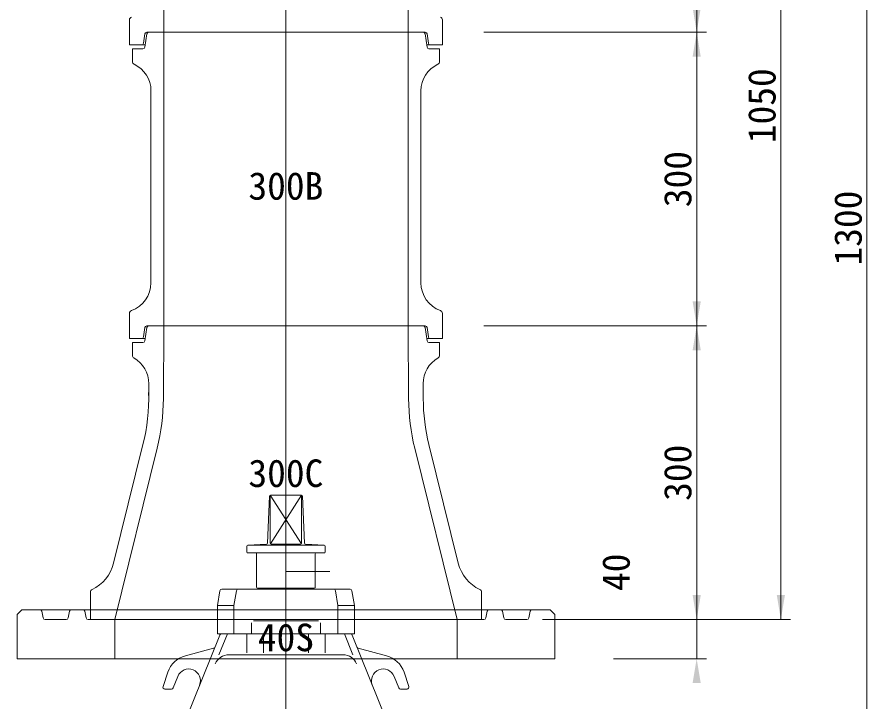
# Model space of a CAD drawing. Units: millimetres, scale not verified. Extents: x -6861 to 6861, y -5221 to 5221.
# Drawn here: x 2948 to 3817, y -452 to 248 of the extents above; entities that cross this region are included whole.
import ezdxf
from ezdxf.enums import TextEntityAlignment as Align

# ---------------------------------------------------------------- set-up
doc = ezdxf.new("R2010")
doc.units = ezdxf.units.MM
doc.header["$LTSCALE"] = 20
for name, color, linetype, lineweight in [('0-4_TEMP', 3, 'Continuous', 18), ('0-5_細線', 7, 'Continuous', 18), ('0-6_仕切弁', 7, 'Continuous', 18), ('0-7_寸法', 1, 'Continuous', 18)]:
    doc.layers.add(name, color=color, linetype=linetype, lineweight=lineweight)
doc.layers.add('0-8_注釈', color=1, linetype='Continuous')
doc.styles.add('ＭＳ ゴシック', font='')
doc.styles.get('ＭＳ ゴシック').set_extended_font_data('MS Gothic')

msp = doc.modelspace()

# ---------------------------------------------------------------- linework, layer by layer
at = {"layer": '0-4_TEMP'}
for p, q in [((3222.8, 382.35), (3222.8, 69.35)), ((3222.8, 332.35), (3222.8, 219.35)), ((3222.8, 232.35), (3222.8, 69.35)), ((3222.8, 232.35), (3222.8, -80.65)), ((3222.8, 86.16), (3222.8, -762.68)), ((3222.8, -27.15), (3222.8, -327.15)), ((3222.8, -215.65), (3222.8, -867.15))]:
    msp.add_line(p, q, dxfattribs=at)
at = {"layer": '0-5_細線'}
for p, q in [((3097.8, 332.35), (3097.8, 232.35)), ((3347.8, 332.35), (3347.8, 232.35)), ((3062.8, 232.35), (3062.8, 245.01)), ((3382.8, 245.01), (3382.8, 219.35)), ((3062.8, 219.35), (3062.8, 232.35)), ((3078.55, 230.62), (3077.21, 221.07)), ((3078.55, 217.06), (3080.55, 230.64)), ((3080.54, 232.35), (3222.8, 232.35)), ((3097.8, 232.35), (3097.8, -67.65)), ((3365.06, 232.35), (3222.8, 232.35)), ((3347.8, 232.35), (3347.8, -67.65)), ((3365.05, 230.64), (3367.05, 217.06)), ((3367.04, 230.62), (3368.38, 221.07)), ((3062.8, 219.35), (3078.5, 219.35)), ((3367.09, 219.35), (3382.8, 219.35)), ((3065.8, 202.32), (3065.8, 215.35)), ((3076.57, 215.35), (3065.8, 215.35)), ((3379.8, 215.35), (3369.02, 215.35)), ((3379.8, 215.35), (3379.8, 202.32)), ((3084.8, -23.74), (3084.8, 172.44)), ((3360.8, 172.44), (3360.8, -23.74)), ((3062.8, -80.65), (3062.8, -54.85)), ((3382.8, -54.85), (3382.8, -80.65)), ((3078.55, -69.38), (3077.21, -78.93)), ((3078.55, -82.94), (3080.55, -69.36)), ((3080.54, -67.65), (3222.8, -67.65)), ((3097.43, -141.99), (3097.8, -67.65)), ((3365.06, -67.65), (3222.8, -67.65)), ((3348.17, -141.99), (3347.8, -67.65)), ((3365.05, -69.36), (3367.05, -82.94)), ((3367.04, -69.38), (3368.38, -78.93)), ((3062.8, -80.65), (3078.89, -80.65)), ((3065.8, -84.65), (3076.57, -84.65)), ((3065.8, -84.65), (3065.8, -97.85)), ((3366.71, -80.65), (3382.8, -80.65)), ((3379.8, -84.65), (3369.02, -84.65)), ((3379.8, -84.65), (3379.8, -97.85)), ((3082.5, -126.7), (3082.43, -141.91)), ((3363.18, -141.95), (3363.1, -126.69)), ((3076.57, -188.96), (3046.56, -310.21)), ((3399.03, -310.21), (3368.97, -188.77)), ((3047.8, -367.65), (3091.13, -192.57)), ((3397.8, -367.65), (3354.46, -192.57)), ((3022.8, -339.62), (3022.8, -367.65)), ((3422.8, -339.62), (3422.8, -367.65)), ((2973.12, -359.26), (2974.48, -366.05)), ((3000.12, -366.05), (3001.48, -359.26)), ((3015.16, -357.65), (3430.44, -357.65)), ((3017.12, -359.26), (3018.48, -366.05)), ((3428.48, -359.26), (3427.12, -366.05)), ((3430.44, -357.65), (3492.8, -357.65)), ((3430.44, -357.65), (3442.16, -357.65)), ((3445.48, -366.05), (3444.12, -359.26)), ((3472.48, -359.26), (3471.12, -366.05)), ((3497.8, -362.65), (3492.8, -357.65)), ((3497.8, -362.65), (3497.8, -407.65)), ((2976.44, -367.65), (2998.16, -367.65)), ((3222.8, -367.65), (3020.44, -367.65)), ((3022.8, -367.65), (3422.8, -367.65)), ((3047.8, -407.65), (3047.8, -367.65)), ((3222.8, -367.65), (3425.16, -367.65)), ((3397.8, -407.65), (3397.8, -367.65)), ((3469.16, -367.65), (3447.44, -367.65)), ((2947.8, -407.65), (3497.8, -407.65))]:
    msp.add_line(p, q, dxfattribs=at)
for points in [[(2952.8, -357.65), (2947.8, -362.65), (2947.8, -407.65)], [(2952.8, -357.65), (3015.16, -357.65), (3003.44, -357.65)]]:
    msp.add_lwpolyline(points, dxfattribs=at)
for centre, radius, start, end in [((3065.8, 245.01), 3, 106.539, 180), ((3379.8, 245.01), 3, 0, 73.461), ((3080.54, 230.35), 2, 90, 172.001), ((3082.52, 230.35), 2, 90, 171.634), ((3363.07, 230.35), 2, 8.366, 90), ((3365.06, 230.35), 2, 7.999, 90), ((3075.23, 221.35), 2, 270, 352.001), ((3370.36, 221.35), 2, 187.999, 270), ((3076.57, 217.35), 2, 270, 351.633), ((3369.02, 217.35), 2, 188.367, 270), ((3068.8, 202.32), 3, 180, 244.897), ((3376.8, 202.32), 3, 295.103, 0), ((3054.8, 172.44), 30, 0, 64.897), ((3390.8, 172.44), 30, 115.103, 180), ((3054.8, -23.74), 30, 289.471, 0), ((3390.8, -23.74), 30, 180, 250.529), ((3065.8, -54.85), 3, 109.47, 179.998), ((3379.8, -54.85), 3, 0.002, 70.53), ((3080.54, -69.65), 2, 90, 172.001), ((3082.52, -69.65), 2, 90, 171.634), ((3363.07, -69.65), 2, 8.366, 90), ((3365.06, -69.65), 2, 7.999, 90), ((3075.23, -78.65), 2, 270, 352.001), ((3076.57, -82.65), 2, 270, 351.633), ((3369.02, -82.65), 2, 188.367, 270), ((3370.36, -78.65), 2, 187.999, 270), ((3068.8, -97.85), 3, 180, 240.41), ((3052.5, -126.55), 30, 359.713, 60.41), ((3393.1, -126.54), 30, 119.608, 180.287), ((3376.8, -97.85), 3, 299.608, 0), ((2882.43, -140.91), 200, 346.099, 1.51), ((2882.43, -140.91), 215, 346.099, 359.713), ((3563.17, -140.91), 215, 180.287, 193.901), ((3563.17, -140.95), 200, 180.287, 193.833), ((3007.73, -300.6), 40, 294.84, 346.099), ((3437.86, -300.6), 40, 193.901, 245.161), ((3025.8, -339.62), 3, 114.838, 179.998), ((3419.8, -339.62), 3, 0.002, 65.162), ((2971.16, -359.65), 2, 11.309, 90), ((3003.44, -359.65), 2, 90, 168.691), ((3015.16, -359.65), 2, 11.309, 90), ((3430.44, -359.65), 2, 90, 168.691), ((3442.16, -359.65), 2, 11.309, 90), ((3474.44, -359.65), 2, 90, 168.691), ((2976.44, -365.65), 2, 191.309, 270), ((2998.16, -365.65), 2, 270, 348.691), ((3020.44, -365.65), 2, 191.309, 270), ((3425.16, -365.65), 2, 270, 348.691), ((3447.44, -365.65), 2, 191.309, 270), ((3469.16, -365.65), 2, 270, 348.691)]:
    msp.add_arc(centre, radius, start, end, dxfattribs=at)
at = {"layer": '0-6_仕切弁'}
for p, q in [((3203.84, -289.75), (3206, -241.61)), ((3206.8, -240.68), (3238.57, -290.29)), ((3206.8, -289.65), (3206.8, -240.68)), ((3207, -240.65), (3238.59, -240.65)), ((3238.8, -240.68), (3207.03, -290.29)), ((3238.8, -289.65), (3238.8, -240.68)), ((3239.59, -241.61), (3241.76, -289.75)), ((3182.8, -298.65), (3182.8, -292.65)), ((3202.89, -290.7), (3183.75, -291.65)), ((3183.8, -291.65), (3261.8, -291.65)), ((3207.8, -290.65), (3237.8, -290.65)), ((3242.71, -290.7), (3261.85, -291.65)), ((3262.8, -292.65), (3262.8, -298.65)), ((3183.8, -299.65), (3261.8, -299.65)), ((3192.8, -300.65), (3192.8, -334.65)), ((3252.8, -300.65), (3252.8, -334.65)), ((3222.8, -318.65), (3267.8, -318.65)), ((3155.32, -338.32), (3152.82, -353.32)), ((3288.3, -336.65), (3157.3, -336.65)), ((3172.13, -338.32), (3169.63, -353.32)), ((3193.8, -335.65), (3251.8, -335.65)), ((3205.47, -336.65), (3206.05, -335.65)), ((3239.55, -335.65), (3240.12, -336.65)), ((3273.46, -338.32), (3275.96, -353.32)), ((3290.27, -338.32), (3292.77, -353.32)), ((3152.8, -353.49), (3169.6, -353.49)), ((3152.8, -382.15), (3152.8, -353.65)), ((3169.6, -382.15), (3169.6, -353.65)), ((3292.79, -353.49), (3275.99, -353.49)), ((3275.99, -382.15), (3275.99, -353.65)), ((3292.8, -382.15), (3292.8, -353.65)), ((3187.64, -371.15), (3187.64, -382.15)), ((3189.64, -369.15), (3255.95, -369.15)), ((3257.95, -371.15), (3257.95, -382.15)), ((3292.8, -382.15), (3152.8, -382.15)), ((3163.01, -382.15), (3154.33, -403.65)), ((3155.3, -382.15), (3155.3, -382.77)), ((3182.7, -382.15), (3182.7, -401.65)), ((3199.88, -382.15), (3199.88, -401.65)), ((3245.71, -382.15), (3245.71, -401.65)), ((3262.9, -382.15), (3262.9, -401.65)), ((3282.59, -382.15), (3291.26, -403.65)), ((3290.3, -382.15), (3290.3, -382.77)), ((3155.15, -383.51), (3111.45, -491.78)), ((3290.44, -383.51), (3334.14, -491.78)), ((3148.88, -396.91), (3119.99, -404.65)), ((3296.71, -396.91), (3325.6, -404.65)), ((3281.14, -403.65), (3164.45, -403.65)), ((3097.13, -436.01), (3102.11, -421.39)), ((3107.52, -437.4), (3112.24, -425.71)), ((3338.08, -437.4), (3333.36, -425.71)), ((3348.47, -436.01), (3343.49, -421.39)), ((3105.66, -438.65), (3099.02, -438.65)), ((3339.93, -438.65), (3346.57, -438.65))]:
    msp.add_line(p, q, dxfattribs=at)
for centre, radius, start, end in [((3207, -241.65), 1, 90, 177.423), ((3238.59, -241.65), 1, 2.577, 90), ((3183.8, -292.65), 1, 90, 180), ((3202.84, -289.7), 1, 272.859, 357.423), ((3207.8, -289.65), 1, 180, 270), ((3237.8, -289.65), 1, 270, 0), ((3242.75, -289.7), 1, 182.577, 267.141), ((3261.8, -292.65), 1, 0, 90), ((3183.8, -298.65), 1, 180, 270), ((3191.8, -300.65), 1, 0, 90), ((3253.8, -300.65), 1, 90, 180), ((3261.8, -298.65), 1, 270, 0), ((3157.3, -338.65), 2, 90, 170.538), ((3174.1, -338.65), 2, 90, 170.538), ((3193.8, -334.65), 1, 180, 270), ((3251.8, -334.65), 1, 270, 0), ((3271.49, -338.65), 2, 9.462, 90), ((3288.3, -338.65), 2, 9.462, 90), ((3154.8, -353.65), 2, 170.538, 180), ((3171.6, -353.65), 2, 170.538, 180), ((3273.99, -353.65), 2, 0, 9.462), ((3290.8, -353.65), 2, 0, 9.462), ((3121.43, -341.26), 53.87, 308.956, 310.618), ((3324.17, -341.26), 53.87, 229.382, 231.044), ((3153.3, -382.77), 2, 338.018, 0), ((3292.3, -382.77), 2, 180, 201.982), ((3148.37, -394.98), 2, 285, 338.018), ((3297.23, -394.98), 2, 201.982, 255), ((3126.72, -429.77), 26, 105, 161.197), ((3164.45, -418.65), 15, 90, 158.018), ((3281.14, -418.65), 15, 21.982, 90), ((3318.88, -429.77), 26, 18.803, 75), ((3123.37, -430.2), 12, 338.018, 158.018), ((3322.23, -430.2), 12, 21.982, 201.982), ((3099.02, -436.65), 2, 161.197, 270), ((3105.66, -436.65), 2, 270, 338.018), ((3339.93, -436.65), 2, 201.982, 270), ((3346.57, -436.65), 2, 270, 18.803)]:
    msp.add_arc(centre, radius, start, end, dxfattribs=at)
at = {"layer": '0-7_寸法'}
for p, q in [((3642.74, -407.65), (3642.74, 682.35)), ((3728.79, -367.65), (3728.79, 682.35)), ((3816.88, -617.65), (3816.88, 682.35)), ((3425.06, 232.35), (3652.74, 232.35)), ((3425.06, 232.35), (3652.74, 232.35)), ((3425.06, -67.65), (3652.74, -67.65)), ((3425.06, -67.65), (3652.74, -67.65)), ((3485.16, -367.65), (3738.79, -367.65)), ((3485.16, -367.65), (3652.74, -367.65)), ((3485.16, -367.65), (3652.74, -367.65)), ((3557.8, -407.65), (3652.74, -407.65))]:
    msp.add_line(p, q, dxfattribs=at)
for points in [[(3638.57, 257.35), (3642.74, 232.35), (3646.9, 257.35)], [(3638.57, 207.35), (3642.74, 232.35), (3646.9, 207.35)], [(3638.57, -42.65), (3642.74, -67.65), (3646.9, -42.65)], [(3638.57, -92.65), (3642.74, -67.65), (3646.9, -92.65)], [(3638.57, -342.65), (3642.74, -367.65), (3646.9, -342.65)], [(3638.57, -342.65), (3642.74, -367.65), (3646.9, -342.65)], [(3724.63, -342.65), (3728.79, -367.65), (3732.96, -342.65)], [(3638.57, -432.65), (3642.74, -407.65), (3646.9, -432.65)]]:
    msp.add_solid(points, dxfattribs=at)

# ---------------------------------------------------------------- texts
at = {"layer": '0-7_寸法', "style": 'ＭＳ ゴシック'}
for s, p in [('1050', (3731.83, 118.95)), ('300', (3645.78, 53.55)), ('1300', (3819.92, -6.05)), ('300', (3645.78, -246.45)), ('40', (3582.74, -338.54))]:
    msp.add_text(s, height=28.15, rotation=90, dxfattribs=at).set_placement(p, align=Align.BOTTOM_LEFT)
at = {"layer": '0-8_注釈', "style": 'ＭＳ ゴシック'}
for s, p in [('300B', (3184.4, 52.81)), ('300C', (3184.4, -240.69)), ('40S', (3194, -408.46))]:
    msp.add_text(s, height=28.15, dxfattribs=at).set_placement(p, align=Align.BOTTOM_LEFT)

doc.saveas('drawing.dxf')
